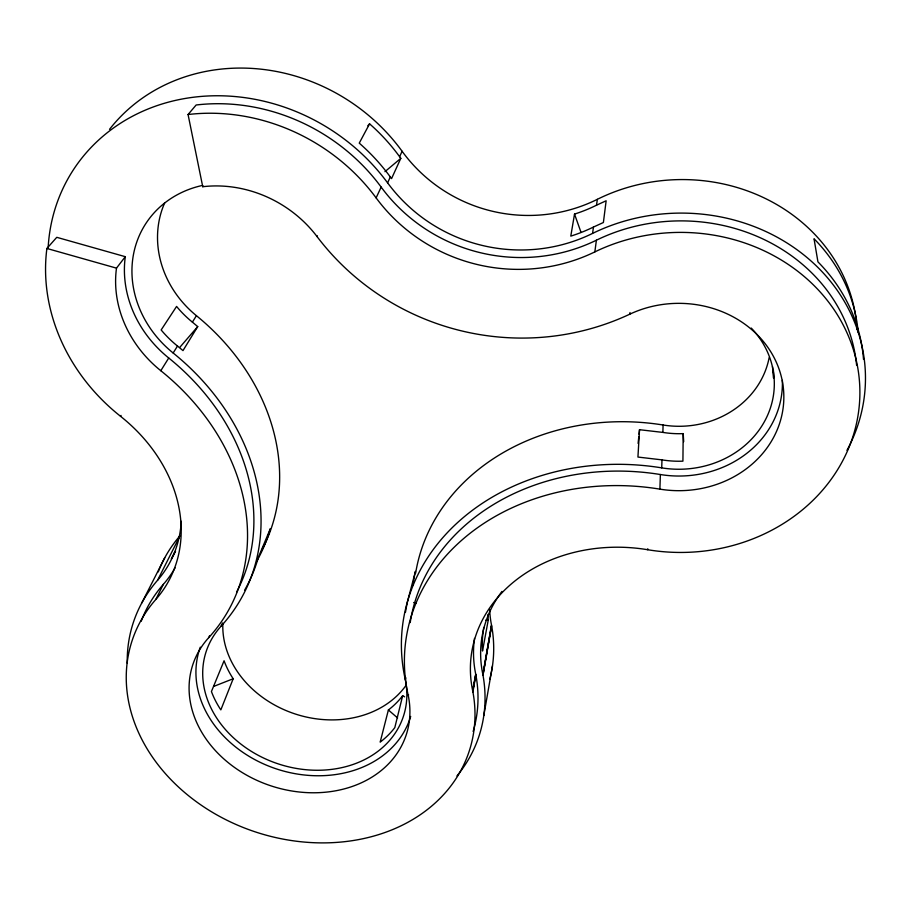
<?xml version="1.0" encoding="UTF-8"?>
<svg xmlns="http://www.w3.org/2000/svg" width="911" height="911" viewBox="0 0 911 911"><rect width="100%" height="100%" fill="white"/><g stroke="black" fill="none" stroke-linecap="round" stroke-linejoin="round"><path stroke-width="1.37" d="M683.193 433.625L682.92 461.16A94.596 84.871 -0.4 0 1 661.978 459.873L637.939 457.06L639.522 429.707L662.866 432.406A91.772 82.901 -1.1 0 0 683.193 433.625L683.694 441.676M201.411 185.662A106.132 94.676 31.6 0 0 133.188 256.071A106.132 94.676 31.6 0 0 173.158 353.001A223.776 183.43 29.9 0 1 221.122 626.153A103.797 84.211 18.1 0 0 282.524 765.217A103.797 84.211 18.1 0 0 405.372 679.913A225.917 187.347 6.1 0 1 661.716 467.867L661.978 459.873M662.866 432.406L663.094 425.004A91.009 82.366 -1.3 0 0 769.146 357.636M408.287 695.697A221.76 182.963 6.3 0 1 659.894 489.139L660.384 474.529A103.376 92.558 -0.2 0 0 782.355 380.354M236.564 592.093A216.442 177.406 29.9 0 0 168.74 358A113.989 101.69 31.6 0 1 124.932 280.224A113.989 101.69 31.6 0 1 125.297 256.686L56.767 237.315L46.894 248.464A189.158 168.205 31.5 0 0 46.825 289.766A189.124 168.182 31.5 0 0 120.503 416.27A151.442 123.406 29.7 0 1 155.815 599.461A177.372 143.221 18.1 0 0 262.835 834.237A177.372 143.221 18.1 0 0 472.923 691.973L472.661 690.64A153.595 126.618 6.3 0 1 647.721 549.732L647.767 548.764M659.894 489.139A104.993 93.674 0.1 0 0 782.64 382.905A104.993 93.674 0.1 0 0 629.888 314.136L630.013 312.541M638.11 443.418L638.816 436.574M639.055 434.285L639.522 429.707M647.721 549.732A179.273 160.029 0 0 0 857.684 367.384A179.273 160.029 0 0 0 594.837 251.903L596.398 240.208A170.482 166.223 16.5 0 1 381.151 187.085A186.254 166.257 31.7 0 0 196.15 104.993L188.065 114.524L202.743 186.721A115.765 102.875 31.4 0 1 317.062 236.598A251.869 245.184 16.5 0 0 629.888 314.136M846.957 450.353A184.477 165.278 -0.3 0 0 808.273 258.587A184.477 165.278 -0.3 0 0 592.583 233.41L593.471 227.044L603.389 222.512L606.145 200.773L596.523 205.203A155.485 152.57 16.3 0 1 574.522 214.085L570.787 236.12A160.598 156.794 16.5 0 0 593.471 227.044M596.523 205.203L597.343 199.327A154.107 151.42 16.3 0 1 402.104 151.272A185.206 167.191 32.7 0 0 109.525 129.339M483.809 715.556L492.464 665.873M456.923 775.956A181.927 147.719 18.1 0 0 482.989 675.142L491.519 625.162A137.903 115.959 5.7 0 1 489.662 609.459M482.853 674.413L491.519 625.162M482.989 675.142L491.667 625.868M488.034 614.424A138.973 116.562 5.8 0 0 488.228 620.175L482.511 651.012A142.936 118.76 6.1 0 1 483.787 627.417M472.661 690.64L475.736 674.242A151.397 125.445 6.2 0 1 474.494 638.395M472.798 691.301L475.736 674.242M472.923 691.973L475.872 674.903M408.538 694.66L408.322 695.833A112.326 90.633 18.1 0 1 275.566 787.286A112.326 90.633 18.1 0 1 208.778 637.598A219.585 179.057 29.7 0 0 160.803 370.709A115.765 102.875 31.4 0 1 116.483 268.141L46.894 248.464M405.372 679.913L405.896 677.818M402.673 695.674L394.805 727.616A103 83.823 18.1 0 1 380.172 742.112L388.382 709.976A100.256 82.434 18.1 0 0 402.673 695.674L404.643 696.847M233.182 678.752L220.838 709.885A103 83.823 18.1 0 1 211.432 691.551L224.072 660.76A100.256 82.434 18.1 0 0 233.182 678.752L213.926 686.325M221.122 626.153L222.409 623.158M208.778 637.598L209.621 635.627M400.806 158.343L391.548 178.613L390.307 176.95A192.472 172.179 31.9 0 0 359.253 143.129L369.57 123.828A186.755 168.273 32.5 0 1 399.61 156.715L400.806 158.343L384.954 171.667M48.112 248.361A194.123 173.295 31.7 0 1 181.346 99.162A194.123 173.295 31.7 0 1 387.574 182.849L390.307 176.95M399.61 156.715L402.104 151.272M188.065 114.524A189.158 168.205 31.5 0 1 376.118 197.881L381.151 187.085M155.827 599.461L163.32 584.372A149.279 122.268 29.8 0 0 175.071 567.872M175.003 551.622L171.37 558.842A140.875 115.708 29.9 0 0 175.538 551.246M127.244 663.185A181.927 147.719 18.1 0 1 157.592 580.239L180.048 535.725A174.411 143.904 18.1 0 0 158.252 571.892M141.809 602.923L164.732 557.817M317.074 236.598L317.438 235.881M197.721 326.594L182.986 350.61L177.497 346.043A105.221 94.061 31.8 0 1 161.156 329.953L176.586 306.438A102.1 91.931 32.4 0 0 192.392 322.141L197.721 326.594L180.036 347.068M173.158 353.001L177.497 346.043M192.392 322.141L196.412 315.684A101.258 91.351 32.6 0 1 164.777 202.675M160.803 370.709L168.74 358M120.503 416.27L121.038 415.427M202.743 186.721L203.233 186.049M116.483 268.141L125.297 256.686M367.839 125.752L369.57 123.828M485.836 620.118L488.228 620.175M413.696 602.535L416.133 603.116M388.382 709.976L397.595 717.936M574.522 214.085L581.024 232.362M772.494 366.598L773.587 378.111A94.596 84.871 -0.4 0 0 773.371 370.173M482.705 673.684A144.086 119.375 6.2 0 1 501.972 591.41M491.792 626.574A174.411 143.904 18.1 0 1 489.811 679.094M181.266 521.286A141.979 116.278 29.8 0 1 157.592 580.239M592.583 233.41A162.09 158.013 16.5 0 1 387.596 182.838M597.343 199.327A175.937 159.311 -1.5 0 1 856.397 321.731M856.898 327.026A175.937 159.311 -1.5 0 1 857.08 329.68M751.256 328.062A95.416 85.429 -0.2 0 1 761.664 426.268A95.416 85.429 -0.2 0 1 661.716 467.867M415.621 573.27A216.203 181.961 5.7 0 1 663.094 425.004M405.771 685.732A99.515 82.058 18.1 0 1 293.763 713.495A99.515 82.058 18.1 0 1 222.865 623.249M196.412 315.684A214.176 178.226 30.4 0 1 261.901 549.937M244.569 590.305A221.988 182.485 30 0 0 258.417 557.202L270.328 528.71A215.839 179.148 30.3 0 1 256.731 561.222M405.497 612.181A224.106 186.368 6 0 1 407.627 601.089L415.45 571.379A217.888 182.906 5.7 0 0 412.911 585.226M863.526 359.424A182.883 164.185 -0.5 0 0 817.941 261.867L814.024 238.75A177.406 160.359 -1.3 0 1 858.196 332.549M141.228 621.222A174.935 142.025 18.1 0 1 163.32 584.372M475.986 675.575A174.935 142.025 18.1 0 1 473.139 731.453M594.837 251.903A173.352 168.558 16.6 0 1 376.118 197.881M596.398 240.208A176.495 158.127 -0.3 0 1 856.602 365.186M410.201 622.6A218.583 181.255 6.1 0 1 660.384 474.529M410.69 716.422A110.778 89.882 18.1 0 1 276.671 768.998A110.778 89.882 18.1 0 1 200.283 647.152"/></g></svg>
